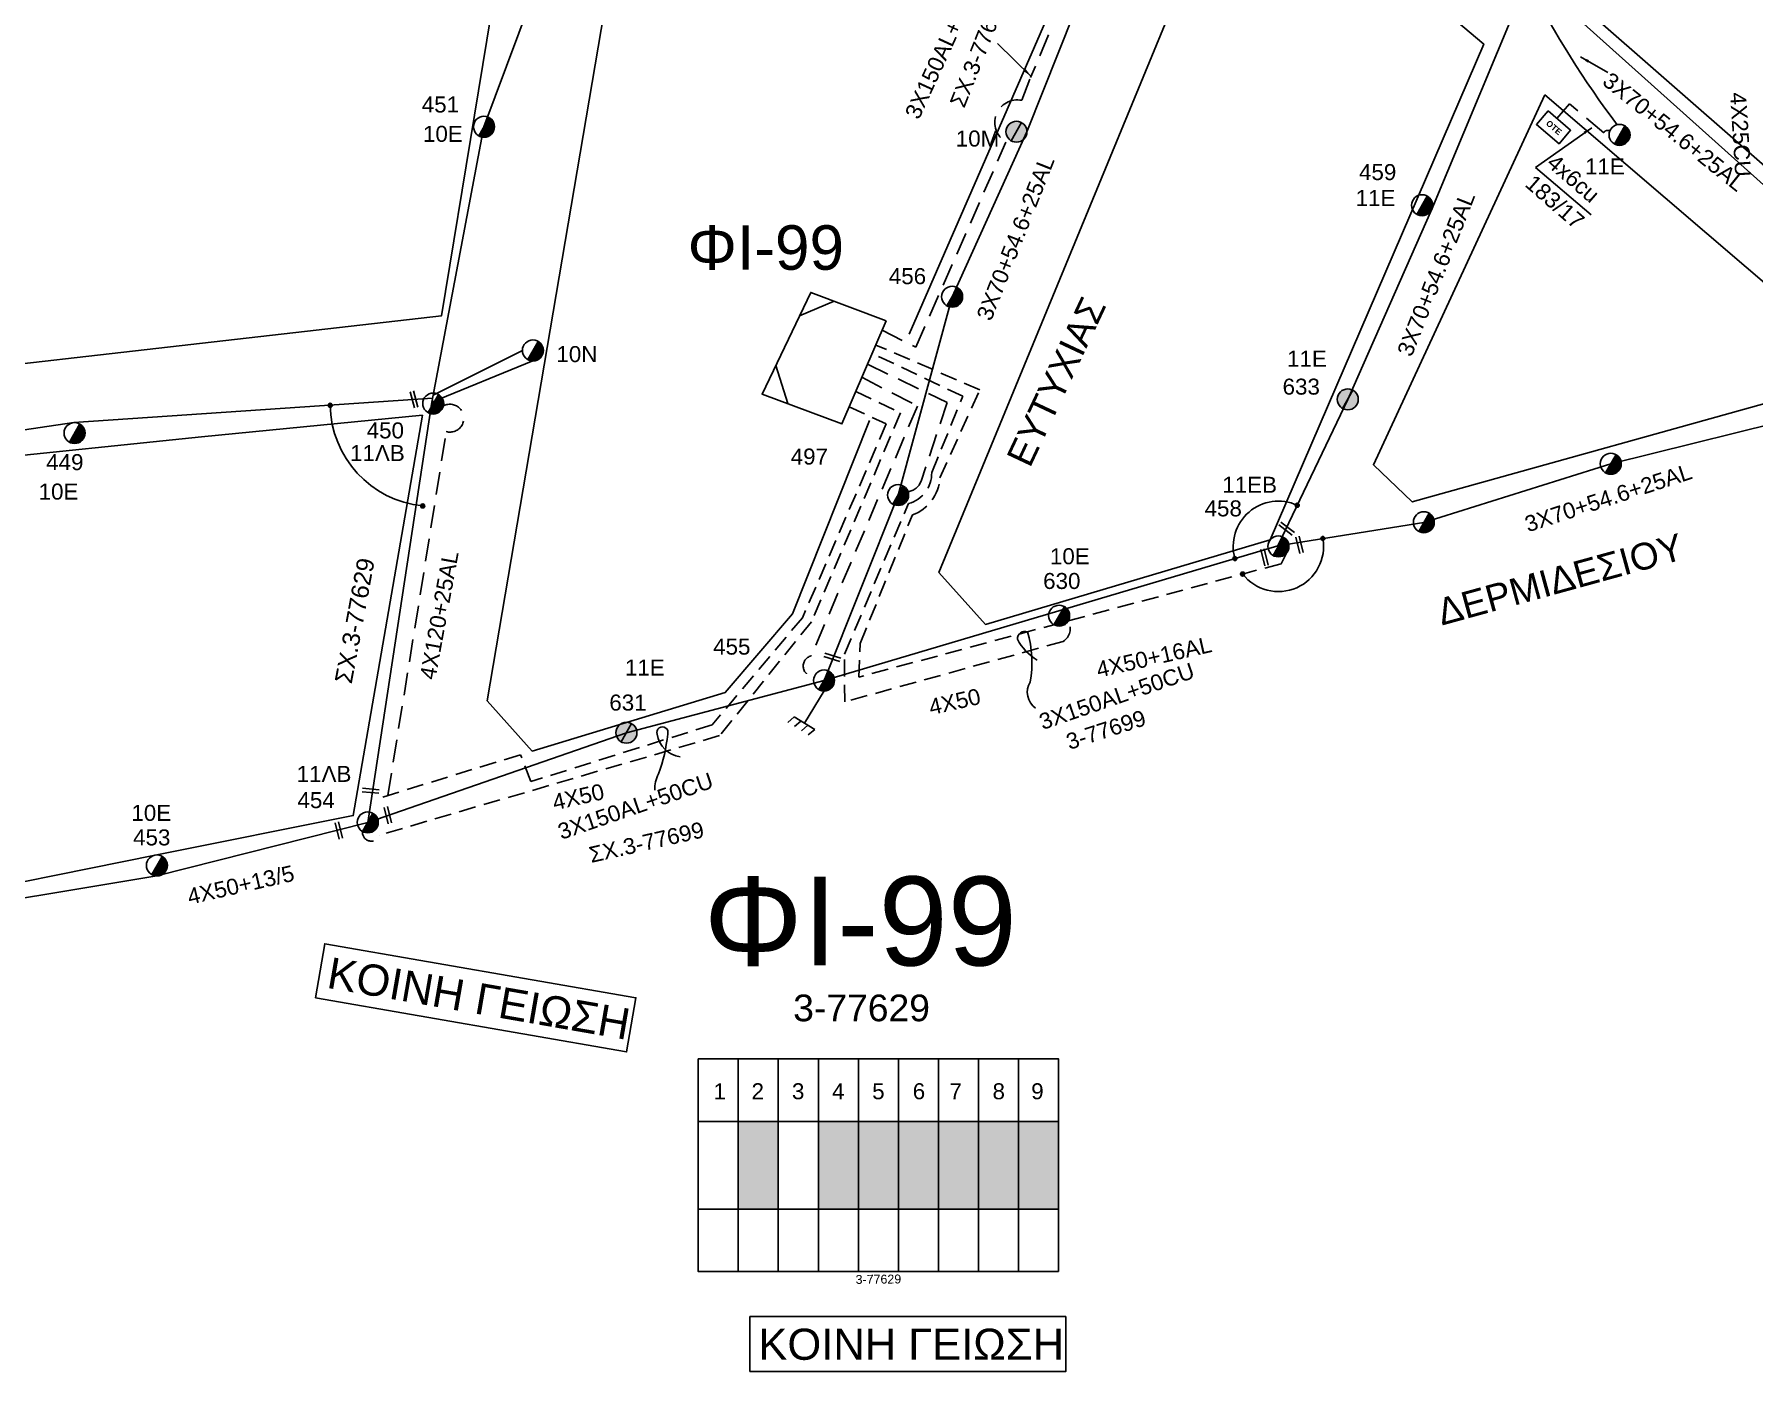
# Model space of a CAD drawing. Header units: millimetres. Extents: x 72 to 3039, y -786 to 786.
# Drawn here: x 931 to 1124.3, y 197.5 to 347.8 of the extents above; entities that cross this region are included whole.
import ezdxf
from ezdxf.enums import TextEntityAlignment as Align

# ---------------------------------------------------------------- set-up
doc = ezdxf.new("R2010")
doc.units = ezdxf.units.MM
doc.linetypes.add('DASHED', pattern=[19.05, 12.7, -6.35])
for name, color, linetype in [('Pillar OTE', 7, 'Continuous'), ('Άγνωστα', 7, 'Continuous'), ('Ασφαλειοκιβώτια Χ.Τ 9 αναχωρήσεων', 7, 'Continuous'), ('Γέφυρες Εναέριου Δικτύου', 7, 'Continuous'), ('Γείωση', 7, 'Continuous'), ('Γυμνά εναέρια ΧΤ (3Φ)   4x50AL', 7, 'Continuous'), ('Γυμνά εναέρια ΧΤ και ΦΟΠ (3Φ)   4x50+16AL', 7, 'Continuous'), ('Επιγραφές - Σχήματα', 7, 'Continuous'), ('Καλώδια ΧΤ   3x150AL+50CU', 7, 'DASHED'), ('Καλώδια ΧΤ   3x150AL+50XLPE', 7, 'DASHED'), ('Καλώδια ΧΤ   4x25CU', 7, 'DASHED'), ('Μηχανική τομή', 7, 'Continuous'), ('Στύλος Ξύλινος', 7, 'Continuous'), ('Στύλος Ξύλινος @ 1', 7, 'Continuous'), ('Στύλος ΦΜ', 7, 'Continuous'), ('Στύλος ΦΜ @ 1', 7, 'Continuous'), ('Συνδέσεις', 7, 'Continuous'), ('Συνεστραμμένα ΧΤ   3x70+54.6+25 AL', 7, 'SYN_LINE'), ('Συνεστραμμένα ΧΤ   4x120+25 AL', 7, 'SYN_LINE'), ('Υποσταθμός πόλεως', 7, 'Continuous'), ('Υπόβαθρο ΔΕΗ', 7, 'Continuous'), ('Υπόγεια καλώδια Παροχών ΧΤ   4x50AL', 7, 'DASHED'), ('Υπόγεια καλώδια Παροχών ΧΤ   4x6', 7, 'DASHED')]:
    doc.layers.add(name, color=color, linetype=linetype)
doc.styles.get("Standard").update_dxf_attribs({"font": 'arial.ttf'})
doc.linetypes.add('SYN_LINE', pattern='A,0.5,-0.0001,["/\\/\\/\\/",Standard,S=0.1,R=0,X=0,Y=-0.05],-0.25', length=0.7501)
doc.dimstyles.new('ISO-25', dxfattribs={"dimtxt": 2.5, "dimasz": 2.5, "dimexe": 1.25, "dimexo": 0.625, "dimtad": 1, "dimtxsty": 'Standard', "dimcen": 2.5, "dimadec": 0, "dimazin": 0, "dimtfac": 1, "dimtmove": 0, "dimatfit": 3, "dimfxl": 1, "dimarcsym": 0})

# ---------------------------------------------------------------- blocks, each defined once
blk = doc.blocks.new('ΥΠΑΡΧΩΝ ΤΣΙΜΕΝΤΕΝΙΟΣ ΣΤΥΛΟΣ')
at = {"layer": 'Στύλος ΦΜ'}
blk.add_hatch(color=7, dxfattribs=at).paths.add_polyline_path([(-1.29, -2.28, 0.574793), (2.62, 0, 0.268822), (1.3, 2.27)])
at = {"layer": 'Στύλος ΦΜ', "color": 7}
blk.add_line((-1.29, -2.28), (1.3, 2.27), dxfattribs=at)
blk.add_circle((0, 0), 2.62, dxfattribs=at)
at = {"layer": 'Στύλος ΦΜ', "flags": 4}
for tag, p in [('ΑΡΙΘΜΟΣ', (-4.68, 8.05)), ('ΤΥΠΟΣ', (-4.91, 3.03))]:
    blk.add_attdef(tag, p, '', height=4, dxfattribs=at)
blk = doc.blocks.new('ΥΠΑΡΧΩΝ ΞΥΛΙΝΟΣ ΣΤΥΛΟΣ')
at = {"layer": 'Στύλος Ξύλινος'}
h = blk.add_hatch(color=7, dxfattribs=at)
h.paths.add_polyline_path([(-2.62, 0, 0.270008), (-1.29, -2.28), (1.3, 2.27, 0.576266)])
h.paths.add_polyline_path([(-1.29, -2.28, 0.574793), (2.62, 0, 0.268822), (1.3, 2.27)])
at = {"layer": 'Στύλος Ξύλινος', "color": 7}
blk.add_line((-1.29, -2.28), (1.3, 2.27), dxfattribs=at)
blk.add_circle((0, 0), 2.62, dxfattribs=at)
at = {"layer": 'Στύλος Ξύλινος', "flags": 4}
for tag, p in [('ΑΡΙΘΜΟΣ', (-4.91, 8.6)), ('ΤΥΠΟΣ', (-4.85, 3.39))]:
    blk.add_attdef(tag, p, '', height=4, dxfattribs=at)
blk = doc.blocks.new('ΓΕΙΩΣΗ')
at = {"layer": 'Γείωση', "ltscale": 40}
for p, q in [((-2.34, 11.45), (-3, 9.45)), ((-0.34, 11.45), (-1, 9.45)), ((0, 9.45), (0, 0)), ((1.66, 11.45), (1, 9.45)), ((3.66, 11.45), (3, 9.45))]:
    blk.add_line(p, q, dxfattribs=at)
blk.add_lwpolyline([(-3, 9.45), (3, 9.45)], dxfattribs=at)
blk = doc.blocks.new('ΑΣΦΑΛΕΙΟΚΙΒΩΤΙΟ ΥΠΟΣΤΑΘΜΟΥ 9A ΑΝΑΧΩΡΗΣΕΩΝ')
at = {"layer": 'Ασφαλειοκιβώτια Χ.Τ 9 αναχωρήσεων', "ltscale": 40}
for p, q in [((0, 0), (0, 23.91)), ((4.5, 0), (4.5, 23.91)), ((9, 0), (9, 23.91)), ((13.5, 0), (13.5, 23.91)), ((18, 0), (18, 23.91)), ((22.5, 0), (22.5, 23.91)), ((27, 0), (27, 23.91)), ((31.5, 0), (31.5, 23.91)), ((36, 0), (36, 23.91)), ((0, 16.87), (40.5, 16.87)), ((0, 7.04), (40.5, 7.04))]:
    blk.add_line(p, q, dxfattribs=at)
at = {"layer": 'Ασφαλειοκιβώτια Χ.Τ 9 αναχωρήσεων'}
blk.add_lwpolyline([(40.5, 0), (40.5, 23.91), (0, 23.91), (0, 0)], close=True, dxfattribs=at)
for s, p in [('1', (1.71, 19.38)), ('2', (5.99, 19.38)), ('3', (10.53, 19.38)), ('4', (15.04, 19.38)), ('5', (19.55, 19.38)), ('6', (24.11, 19.38)), ('7', (28.24, 19.38)), ('8', (33.08, 19.38)), ('9', (37.43, 19.38))]:
    blk.add_text(s, height=1.8, dxfattribs=at).set_placement(p)
at = {"layer": 'Ασφαλειοκιβώτια Χ.Τ 9 αναχωρήσεων', "ltscale": 40}
for tag, height, rotation, p in [('ΟΝΟΜΑ', 2.5, 0.6514, (19.14, 25.35)), ('ΚΕΙΜΕΝΟ 1', 1, 90, (2.42, 3.84)), ('ΚΕΙΜΕΝΟ 2', 1, 90, (6.78, 3.84)), ('ΚΕΙΜΕΝΟ 3', 1, 90, (11.38, 3.84)), ('ΚΕΙΜΕΝΟ 4', 1, 90, (15.86, 3.84)), ('ΚΕΙΜΕΝΟ 5', 1, 90, (20.28, 3.84)), ('ΚΕΙΜΕΝΟ 6', 1, 90, (24.74, 3.84)), ('ΚΕΙΜΕΝΟ 7', 1, 90, (29.28, 3.84)), ('ΚΕΙΜΕΝΟ 8', 1, 90, (33.65, 3.84)), ('ΚΕΙΜΕΝΟ 9', 1, 90, (38.21, 3.84)), ('ΣΧ', 1, 0.6514, (20.24, -0.85))]:
    blk.add_attdef(tag, text='', height=height, rotation=rotation, dxfattribs=at).set_placement(p, align=Align.MIDDLE_CENTER)
blk = doc.blocks.new('ΜΗΧΑΝΙΚΗ ΤΟΜΗ')
at = {"layer": 'Μηχανική τομή', "ltscale": 40}
for p, q in [((-1.89, 0.78), (1.89, 0.78)), ((1.89, 0), (-1.89, 0))]:
    blk.add_line(p, q, dxfattribs=at)
blk = doc.blocks.new('_ΣΥΝΔΕΣΗ')
at = {"layer": 'Συνδέσεις', "linetype": 'SYN_LINE', "ltscale": 40}
blk.add_hatch(color=256, dxfattribs=at).paths.add_polyline_path([(0.5, -0.01, 1), (-0.5, -0.01, 1)])
at = {"layer": 'Συνδέσεις'}
blk.add_circle((0, -0.01), 0.5, dxfattribs=at)
blk = doc.blocks.new('PILLAR ΟΤΕ')
at = {"layer": 'Pillar OTE', "ltscale": 40}
blk.add_lwpolyline([(-3.31, 2.02), (3.39, 2.02), (3.39, -1.99), (-3.31, -1.99)], close=True, dxfattribs=at)
at = {"layer": 'Pillar OTE', "insert": (-1.81, 0.71), "char_height": 1.3575, "width": 109.961, "attachment_point": 1}
blk.add_mtext('{\\fArial|b1|i0|c161|p34;OTE}', dxfattribs=at)

msp = doc.modelspace()

# ---------------------------------------------------------------- hatches: boundary and pattern name
at = {"layer": 'Ασφαλειοκιβώτια Χ.Τ 9 αναχωρήσεων'}
for color, points in [(27, [(1014.62, 225.58), (1010.12, 225.58), (1010.12, 215.75), (1014.62, 215.75)]), (30, [(1023.62, 225.58), (1019.12, 225.58), (1019.12, 215.75), (1023.62, 215.75)]), (5, [(1023.62, 215.75), (1028.12, 215.75), (1028.12, 225.58), (1023.62, 225.58)]), (85, [(1032.62, 225.58), (1028.12, 225.58), (1028.12, 215.75), (1032.62, 215.75)]), (6, [(1032.62, 215.75), (1037.12, 215.75), (1037.12, 225.58), (1032.62, 225.58)]), (2, [(1037.12, 215.75), (1041.62, 215.75), (1041.62, 225.58), (1037.12, 225.58)]), (62, [(1046.12, 225.58), (1041.62, 225.58), (1041.62, 215.75), (1046.12, 215.75)])]:
    msp.add_hatch(color=color, dxfattribs=at).paths.add_polyline_path(points)

# ---------------------------------------------------------------- linework, layer by layer
at = {"layer": 'Άγνωστα'}
for points in [[(1026.74, 315.6), (1021.76, 304.02), (1012.79, 307.37), (1018.26, 318.8), (1026.74, 315.6)], [(1017, 316.16), (1020.91, 317.8)], [(1014.33, 310.6), (1015.68, 306.3)]]:
    msp.add_lwpolyline(points, dxfattribs=at)
at = {"layer": 'Άγνωστα', "color": 27, "linetype": 'SYN_LINE', "ltscale": 14}
msp.add_lwpolyline([(985.85, 312.28), (975.8, 307.25)], dxfattribs=at)
at = {"layer": 'Άγνωστα', "color": 27, "linetype": 'SYN_LINE', "ltscale": 15}
msp.add_lwpolyline([(975.65, 306.45), (987.03, 311.1)], dxfattribs=at)
at = {"layer": 'Άγνωστα', "color": 6, "linetype": 'DASHED', "ltscale": 0.2}
msp.add_lwpolyline([(1024.01, 309.26), (1030.26, 306.02), (1018.31, 277.93, 0.908619), (1018.66, 275.61, 0.695512)], format="xyb", dxfattribs=at)
at = {"layer": 'Άγνωστα', "color": 2, "linetype": 'DASHED', "ltscale": 0.2}
msp.add_lwpolyline([(1024.64, 310.72), (1033.61, 306.43), (1030.66, 297.59, -0.286906), (1029.2, 296.39, -30.096571)], format="xyb", dxfattribs=at)
at = {"layer": 'Άγνωστα', "color": 30, "linetype": 'DASHED', "ltscale": 0.2}
msp.add_lwpolyline([(970.73, 262.24), (970.73, 262.24), (977.29, 303.15, 1.455383), (976.99, 306.06)], format="xyb", dxfattribs=at)
at = {"layer": 'Γέφυρες Εναέριου Δικτύου', "ltscale": 20}
for centre, radius, start, end in [((975.82, 306.31), 11.58, 180.9755, 264.1316), ((1070.84, 290.25), 5.08, 65.4726, 195.5504), ((1070.84, 290.25), 5.08, 217.7079, 10.0269)]:
    msp.add_arc(centre, radius, start, end, dxfattribs=at)
at = {"layer": 'Γυμνά εναέρια ΧΤ (3Φ)   4x50AL', "color": 62}
msp.add_lwpolyline([(1070.77, 290.32), (1019.76, 275.18)], dxfattribs=at)
at = {"layer": 'Γυμνά εναέρια ΧΤ (3Φ)   4x50AL', "color": 6}
msp.add_lwpolyline([(1019.76, 275.18), (997.54, 269.3), (968.46, 259.22), (944.76, 253.2), (917.45, 248.68)], dxfattribs=at)
at = {"layer": 'Γυμνά εναέρια ΧΤ και ΦΟΠ (3Φ)   4x50+16AL', "color": 30}
msp.add_lwpolyline([(975.74, 306.9), (935.42, 304.16), (893, 297.89)], dxfattribs=at)
at = {"layer": 'Επιγραφές - Σχήματα'}
for points in [[(1043.55, 272.06, -0.399469), (1042.93, 275, 0.117325), (1042.63, 280.64, 0.558498), (1041.5, 279.81, 0.140486), (1043.72, 277.47, 1.010587)], [(1003.58, 266.58, -0.324184), (1001, 269.13, -1.403157), (1002.18, 269.12, -0.061235), (1001.16, 264.67, 0.141756), (1000.74, 262.86, -1.953528)]]:
    msp.add_lwpolyline(points, format="xyb", dxfattribs=at)
at = {"layer": 'Επιγραφές - Σχήματα', "color": 190}
for points in [[(962.57, 239.5), (997.56, 233.42), (998.61, 239.5), (963.62, 245.58)], [(1011.42, 197.47), (1046.93, 197.47), (1046.93, 203.65), (1011.42, 203.65)]]:
    msp.add_lwpolyline(points, close=True, dxfattribs=at)
at = {"layer": 'Καλώδια ΧΤ   3x150AL+50CU', "color": 62, "ltscale": 0.15}
msp.add_lwpolyline([(1047.21, 281.87, -0.397298), (1046.64, 279.56), (1022.09, 272.77), (1022.05, 278.15), (1029.26, 295.06, 0.345356), (1031.86, 298.55), (1035.36, 307.12), (1025.17, 311.95)], format="xyb", dxfattribs=at)
at = {"layer": 'Καλώδια ΧΤ   3x150AL+50CU', "color": 5, "ltscale": 0.15}
msp.add_lwpolyline([(1071.79, 289.55), (1071.14, 288.3), (1023.66, 275.55), (1023.81, 279.32), (1029.69, 293.78, 0.297061), (1032.79, 297.96), (1037.27, 307.86), (1025.57, 312.89)], format="xyb", dxfattribs=at)
at = {"layer": 'Καλώδια ΧΤ   3x150AL+50CU', "color": 27, "ltscale": 0.15}
msp.add_lwpolyline([(1023.33, 307.67), (1028.36, 305.27), (1018.36, 281.77), (1008.01, 268.97), (969.78, 257.79, -0.908292), (967.88, 258.19, -105.307593)], format="xyb", dxfattribs=at)
at = {"layer": 'Καλώδια ΧΤ   3x150AL+50CU', "color": 30, "ltscale": 0.15}
msp.add_lwpolyline([(1022.58, 305.94), (1026.76, 304.01), (1017.34, 282.23), (1007.18, 270.19), (986.79, 263.81), (985.63, 266.83), (969.77, 261.95)], dxfattribs=at)
at = {"layer": 'Καλώδια ΧΤ   3x150AL+50XLPE', "color": 85, "ltscale": 0.2}
msp.add_lwpolyline([(1050.45, 359.8), (1049.31, 360.4), (1048.84, 359.86), (1049.05, 359.15), (1049.47, 358.27), (1042.98, 342.97)], dxfattribs=at)
msp.add_lwpolyline([(1026.28, 314.54), (1030.07, 312.65), (1040.21, 335.7, -0.844865), (1041.99, 340.4), (1042.98, 342.97), (1042.98, 342.97)], format="xyb", dxfattribs=at)
at = {"layer": 'Συνεστραμμένα ΧΤ   3x70+54.6+25 AL', "color": 62, "ltscale": 20}
for points in [[(1071.27, 377.67), (1099.05, 354.49), (1142.28, 315.74)], [(1099.05, 354.49), (1088.08, 328.15), (1078.64, 306.78), (1070.77, 290.32)]]:
    msp.add_lwpolyline(points, dxfattribs=at)
at = {"layer": 'Συνεστραμμένα ΧΤ   3x70+54.6+25 AL', "color": 2, "ltscale": 20}
msp.add_lwpolyline([(1019.76, 275.18), (1028.08, 296.02), (1034.16, 318.32), (1034.16, 318.32), (1042.57, 336.87), (1051.45, 359.18)], dxfattribs=at)
at = {"layer": 'Συνεστραμμένα ΧΤ   3x70+54.6+25 AL', "color": 5, "ltscale": 20}
msp.add_lwpolyline([(1156.74, 329.15), (1142.28, 315.74), (1131.47, 305.31), (1108.22, 299.54), (1087.19, 292.95), (1070.77, 290.32)], dxfattribs=at)
at = {"layer": 'Συνεστραμμένα ΧΤ   3x70+54.6+25 AL', "color": 62, "ltscale": 20}
msp.add_arc((1199.8, 405.82), 113.6, 207.5259, 216.8721, dxfattribs=at)
at = {"layer": 'Συνεστραμμένα ΧΤ   4x120+25 AL', "color": 27, "linetype": 'SYN_LINE', "ltscale": 20}
msp.add_lwpolyline([(994.47, 372.17), (981.53, 337.43), (975.65, 306.45), (968.46, 259.22)], dxfattribs=at)
at = {"layer": 'Υπόβαθρο ΔΕΗ'}
for points in [[(1154.66, 413.04), (1161.39, 408.33), (1170.43, 404.48), (1148.11, 317.59), (1142.82, 317.85), (1105.21, 350.75), (1154.66, 413.04)], [(1069.96, 364.51), (1060.32, 354.4), (1032.67, 287.31), (1037.9, 281.48), (1069.91, 290.98), (1093.92, 346.72), (1067.51, 368.97)], [(1029.32, 314.09), (1049.57, 360.54), (1043.38, 366.82), (1004.19, 362.51), (995.36, 352.37), (981.89, 272.87), (986.94, 267.24), (1008.65, 273.84), (1016.2, 282.68), (1024.86, 304.39)], [(984.19, 361.31), (868.88, 350.06), (890.86, 306.34), (976.75, 316.16), (984.19, 361.31)], [(1100.78, 341), (1132.55, 313.83), (1131.03, 307.86), (1085.89, 295.25), (1081.52, 299.43), (1100.78, 341)], [(1099.75, 332.86), (1106, 327.52)], [(974.63, 305.02), (949.78, 302.55), (924.35, 299.94), (895.01, 297.39), (918.36, 250.26), (944.76, 255.56), (966.83, 259.99), (974.63, 305.02)]]:
    msp.add_lwpolyline(points, dxfattribs=at)
at = {"layer": 'Υπόγεια καλώδια Παροχών ΧΤ   4x6', "color": 62, "linetype": 'DASHED', "ltscale": 0.2}
msp.add_lwpolyline([(1108.1, 336.95, 0.439129), (1107.41, 336.74), (1103.58, 340.01), (1102.15, 338.34)], format="xyb", dxfattribs=at)

# ---------------------------------------------------------------- block references
at = {"layer": 'Pillar OTE', "xscale": 0.5, "yscale": 0.5, "zscale": 0.5, "rotation": 319.4625949073635}
msp.add_blockref('PILLAR ΟΤΕ', (1101.75, 337.37), dxfattribs=at)
at = {"layer": 'Ασφαλειοκιβώτια Χ.Τ 9 αναχωρήσεων'}
ref = msp.add_blockref('ΑΣΦΑΛΕΙΟΚΙΒΩΤΙΟ ΥΠΟΣΤΑΘΜΟΥ 9A ΑΝΑΧΩΡΗΣΕΩΝ', (1005.62, 208.71), dxfattribs=at)
ref.add_attrib('ΣΧ', '3-77629', dxfattribs={"ltscale": 40, "height": 1, "rotation": 0.6514}).set_placement((1025.87, 207.86), align=Align.MIDDLE_CENTER)
at = {"layer": 'Γείωση', "xscale": 0.4499999999999131, "yscale": 0.4499999999999131, "zscale": 0.4499999999999131, "rotation": 148.7112341545225}
msp.add_blockref('ΓΕΙΩΣΗ', (1019.76, 274.01), dxfattribs=at)
at = {"layer": 'Μηχανική τομή'}
for p, xscale, yscale, zscale, rotation in [((973.85, 306.82), 0.4999999999997619, 0.4999999999997619, 0.4999999999997619, 103.9647114251165), ((1071.88, 292.39), 0.4999999999997715, 0.4999999999997715, 0.4999999999997715, 142.6066845864913), ((1069.46, 289.06), 0.4999999999997465, 0.4999999999997465, 0.4999999999997465, 103.9647114251094), ((1073.41, 290.47), 0.4999999999997619, 0.4999999999997619, 0.4999999999997619, 103.9647114251165), ((1020.76, 277.95), 0.499999999999805, 0.499999999999805, 0.499999999999805, 162.5190611670638), ((968.76, 262.58), 0.4999999999998013, 0.4999999999998013, 0.4999999999998013, 354.4152531999964), ((970.91, 260.08), 0.4999999999997619, 0.4999999999997619, 0.4999999999997619, 103.9647114251165), ((965.41, 258.35), 0.4999999999997619, 0.4999999999997619, 0.4999999999997619, 103.9647114251165)]:
    msp.add_blockref('ΜΗΧΑΝΙΚΗ ΤΟΜΗ', p, dxfattribs=dict(at, xscale=xscale, yscale=yscale, zscale=zscale, rotation=rotation))
at = {"layer": 'Στύλος Ξύλινος @ 1', "ltscale": 40}
ref = msp.add_blockref('ΥΠΑΡΧΩΝ ΞΥΛΙΝΟΣ ΣΤΥΛΟΣ', (1041.39, 336.87), dxfattribs=dict(at, xscale=0.4499999999998181, yscale=0.4499999999998181, zscale=0.4499999999998181))
ref.add_attrib('ΤΥΠΟΣ', '10Μ', (1034.57, 335.2), dxfattribs={"layer": 'Στύλος Ξύλινος', "height": 1.8, "flags": 4})
ref = msp.add_blockref('ΥΠΑΡΧΩΝ ΞΥΛΙΝΟΣ ΣΤΥΛΟΣ', (1078.64, 306.78), dxfattribs=dict(at, xscale=0.4499999999998181, yscale=0.4499999999998181, zscale=0.4499999999998181))
ref.add_attrib('ΤΥΠΟΣ', '11Ε', (1071.81, 310.46), dxfattribs={"layer": 'Στύλος Ξύλινος', "height": 1.8, "flags": 4})
ref.add_attrib('ΑΡΙΘΜΟΣ', '633', (1071.31, 307.31), dxfattribs={"layer": 'Στύλος Ξύλινος', "height": 1.8, "flags": 4})
ref = msp.add_blockref('ΥΠΑΡΧΩΝ ΞΥΛΙΝΟΣ ΣΤΥΛΟΣ', (997.54, 269.3), dxfattribs=dict(at, xscale=0.4499999999998181, yscale=0.4499999999998181, zscale=0.4499999999998181))
ref.add_attrib('ΤΥΠΟΣ', '11Ε', (997.38, 275.73), dxfattribs={"layer": 'Στύλος Ξύλινος', "height": 1.8, "flags": 4})
ref.add_attrib('ΑΡΙΘΜΟΣ', '631', (995.62, 271.79), dxfattribs={"layer": 'Στύλος Ξύλινος', "height": 1.8, "flags": 4})
at = {"layer": 'Στύλος ΦΜ @ 1', "ltscale": 40}
ref = msp.add_blockref('ΥΠΑΡΧΩΝ ΤΣΙΜΕΝΤΕΝΙΟΣ ΣΤΥΛΟΣ', (981.53, 337.43), dxfattribs=dict(at, xscale=0.4499999999998181, yscale=0.4499999999998181, zscale=0.4499999999998181))
ref.add_attrib('ΤΥΠΟΣ', '10Ε', (974.67, 335.73), dxfattribs={"layer": 'Στύλος ΦΜ', "height": 1.8, "flags": 4})
ref.add_attrib('ΑΡΙΘΜΟΣ', '451', (974.53, 339.03), dxfattribs={"layer": 'Στύλος ΦΜ', "height": 1.8, "flags": 4})
ref = msp.add_blockref('ΥΠΑΡΧΩΝ ΤΣΙΜΕΝΤΕΝΙΟΣ ΣΤΥΛΟΣ', (1109.19, 336.51), dxfattribs=dict(at, xscale=0.4499999999998181, yscale=0.4499999999998181, zscale=0.4499999999998181))
ref.add_attrib('ΤΥΠΟΣ', '11Ε', (1105.31, 332.06), dxfattribs={"layer": 'Στύλος ΦΜ', "height": 1.8, "flags": 4})
ref = msp.add_blockref('ΥΠΑΡΧΩΝ ΤΣΙΜΕΝΤΕΝΙΟΣ ΣΤΥΛΟΣ', (1086.99, 328.6), dxfattribs=dict(at, xscale=0.4499999999998181, yscale=0.4499999999998181, zscale=0.4499999999998181))
ref.add_attrib('ΤΥΠΟΣ', '11Ε', (1079.52, 328.52), dxfattribs={"layer": 'Στύλος ΦΜ', "height": 1.8, "flags": 4})
ref.add_attrib('ΑΡΙΘΜΟΣ', '459', (1079.9, 331.43), dxfattribs={"layer": 'Στύλος ΦΜ', "height": 1.8, "flags": 4})
ref = msp.add_blockref('ΥΠΑΡΧΩΝ ΤΣΙΜΕΝΤΕΝΙΟΣ ΣΤΥΛΟΣ', (1034.16, 318.32), dxfattribs=dict(at, xscale=0.4499999999998181, yscale=0.4499999999998181, zscale=0.4499999999998181))
ref.add_attrib('ΑΡΙΘΜΟΣ', '456', (1027.04, 319.73), dxfattribs={"layer": 'Στύλος ΦΜ', "height": 1.8, "flags": 4})
ref = msp.add_blockref('ΥΠΑΡΧΩΝ ΤΣΙΜΕΝΤΕΝΙΟΣ ΣΤΥΛΟΣ', (987.03, 312.28), dxfattribs=dict(at, xscale=0.4499999999998181, yscale=0.4499999999998181, zscale=0.4499999999998181))
ref.add_attrib('ΤΥΠΟΣ', '10Ν', (989.67, 310.97), dxfattribs={"layer": 'Στύλος ΦΜ', "height": 1.8, "flags": 4})
ref = msp.add_blockref('ΥΠΑΡΧΩΝ ΤΣΙΜΕΝΤΕΝΙΟΣ ΣΤΥΛΟΣ', (975.82, 306.31), dxfattribs=dict(at, xscale=0.4499999999998181, yscale=0.4499999999998181, zscale=0.4499999999998181))
ref.add_attrib('ΤΥΠΟΣ', '11ΛΒ', (966.47, 299.84), dxfattribs={"layer": 'Στύλος ΦΜ', "height": 1.8, "flags": 4})
ref.add_attrib('ΑΡΙΘΜΟΣ', '450', (968.34, 302.39), dxfattribs={"layer": 'Στύλος ΦΜ', "height": 1.8, "flags": 4})
ref = msp.add_blockref('ΥΠΑΡΧΩΝ ΤΣΙΜΕΝΤΕΝΙΟΣ ΣΤΥΛΟΣ', (935.5, 302.99), dxfattribs=dict(at, xscale=0.4499999999998181, yscale=0.4499999999998181, zscale=0.4499999999998181))
ref.add_attrib('ΤΥΠΟΣ', '10Ε', (931.46, 295.51), dxfattribs={"layer": 'Στύλος ΦΜ', "height": 1.8, "flags": 4})
ref.add_attrib('ΑΡΙΘΜΟΣ', '449', (932.31, 298.82), dxfattribs={"layer": 'Στύλος ΦΜ', "height": 1.8, "flags": 4})
ref = msp.add_blockref('ΥΠΑΡΧΩΝ ΤΣΙΜΕΝΤΕΝΙΟΣ ΣΤΥΛΟΣ', (1028.08, 296.02), dxfattribs=dict(at, xscale=0.4499999999998181, yscale=0.4499999999998181, zscale=0.4499999999998181))
ref.add_attrib('ΑΡΙΘΜΟΣ', '497', (1016.01, 299.45), dxfattribs={"layer": 'Στύλος ΦΜ', "height": 1.8, "flags": 4})
at = {"layer": 'Στύλος ΦΜ @ 1', "ltscale": 40, "xscale": 0.4499999999998181, "yscale": 0.4499999999998181, "zscale": 0.4499999999998181}
for p in [(1108.21, 299.54), (1087.19, 292.96)]:
    msp.add_blockref('ΥΠΑΡΧΩΝ ΤΣΙΜΕΝΤΕΝΙΟΣ ΣΤΥΛΟΣ', p, dxfattribs=at)
at = {"layer": 'Στύλος ΦΜ @ 1', "ltscale": 40}
ref = msp.add_blockref('ΥΠΑΡΧΩΝ ΤΣΙΜΕΝΤΕΝΙΟΣ ΣΤΥΛΟΣ', (1070.84, 290.25), dxfattribs=dict(at, xscale=0.4499999999998181, yscale=0.4499999999998181, zscale=0.4499999999998181))
ref.add_attrib('ΤΥΠΟΣ', '11ΕΒ', (1064.53, 296.28), dxfattribs={"layer": 'Στύλος ΦΜ', "height": 1.8, "flags": 4})
ref.add_attrib('ΑΡΙΘΜΟΣ', '458', (1062.54, 293.62), dxfattribs={"layer": 'Στύλος ΦΜ', "height": 1.8, "flags": 4})
ref = msp.add_blockref('ΥΠΑΡΧΩΝ ΤΣΙΜΕΝΤΕΝΙΟΣ ΣΤΥΛΟΣ', (1046.19, 282.46), dxfattribs=dict(at, xscale=0.4499999999998181, yscale=0.4499999999998181, zscale=0.4499999999998181))
ref.add_attrib('ΤΥΠΟΣ', '10Ε', (1045.15, 288.24), dxfattribs={"layer": 'Στύλος ΦΜ', "height": 1.8, "flags": 4})
ref.add_attrib('ΑΡΙΘΜΟΣ', '630', (1044.39, 285.46), dxfattribs={"layer": 'Στύλος ΦΜ', "height": 1.8, "flags": 4})
ref = msp.add_blockref('ΥΠΑΡΧΩΝ ΤΣΙΜΕΝΤΕΝΙΟΣ ΣΤΥΛΟΣ', (1019.76, 275.18), dxfattribs=dict(at, xscale=0.4499999999998181, yscale=0.4499999999998181, zscale=0.4499999999998181))
ref.add_attrib('ΑΡΙΘΜΟΣ', '455', (1007.29, 278.08), dxfattribs={"layer": 'Στύλος ΦΜ', "height": 1.8, "flags": 4})
ref = msp.add_blockref('ΥΠΑΡΧΩΝ ΤΣΙΜΕΝΤΕΝΙΟΣ ΣΤΥΛΟΣ', (968.46, 259.22), dxfattribs=dict(at, xscale=0.4499999999998181, yscale=0.4499999999998181, zscale=0.4499999999998181))
ref.add_attrib('ΤΥΠΟΣ', '11ΛΒ', (960.47, 263.77), dxfattribs={"layer": 'Στύλος ΦΜ', "height": 1.8, "flags": 4})
ref.add_attrib('ΑΡΙΘΜΟΣ', '454', (960.56, 260.82), dxfattribs={"layer": 'Στύλος ΦΜ', "height": 1.8, "flags": 4})
ref = msp.add_blockref('ΥΠΑΡΧΩΝ ΤΣΙΜΕΝΤΕΝΙΟΣ ΣΤΥΛΟΣ', (944.76, 254.38), dxfattribs=dict(at, xscale=0.4499999999998181, yscale=0.4499999999998181, zscale=0.4499999999998181))
ref.add_attrib('ΤΥΠΟΣ', '10Ε', (941.89, 259.39), dxfattribs={"layer": 'Στύλος ΦΜ', "height": 1.8, "flags": 4})
ref.add_attrib('ΑΡΙΘΜΟΣ', '453', (942.08, 256.63), dxfattribs={"layer": 'Στύλος ΦΜ', "height": 1.8, "flags": 4})
at = {"layer": 'Συνδέσεις', "xscale": 0.4499999999998181, "yscale": 0.4499999999998181, "zscale": 0.4499999999998181}
for p in [(964.24, 306.12), (974.64, 294.8), (1072.95, 294.87), (1075.84, 291.14), (1065.95, 288.89), (1066.82, 287.14)]:
    msp.add_blockref('_ΣΥΝΔΕΣΗ', p, dxfattribs=at)

# ---------------------------------------------------------------- texts
at = {"layer": 'Γυμνά εναέρια ΧΤ (3Φ)   4x50AL', "char_height": 1.8, "attachment_point": 1}
for s, insert, width, rotation in [('4X120+25AL', (974.28, 275.49), 15.652, 79.5813), ('4X50', (1031.38, 273.02), 16.2172, 12.8203), ('4X50', (989.06, 262.32), 16.2172, 12.8203), ('4X50+13/5', (948.02, 251.71), 36.4294, 12.9085)]:
    msp.add_mtext(s, dxfattribs=dict(at, insert=insert, width=width, rotation=rotation))
at = {"layer": 'Γυμνά εναέρια ΧΤ και ΦΟΠ (3Φ)   4x50+16AL', "insert": (1050.21, 277.23), "char_height": 1.8, "width": 16.2172, "attachment_point": 1, "rotation": 12.8203}
msp.add_mtext('4X50+16AL', dxfattribs=at)
at = {"layer": 'Επιγραφές - Σχήματα', "attachment_point": 1}
for s, insert, char_height, width, rotation in [('ΣX.3-77629', (1033.84, 340.1), 1.8, 16.2172, 68.4429), ('EYTYXIAΣ', (1040.18, 300.25), 3, 16.2172, 64.7974), ('ΔEPMIΔEΣIOY', (1088.4, 284.23), 3, 43.7943, 15.3704), ('{\\H1.083x;ΣX.3-77629}', (964.73, 275.07), 1.8, 16.2172, 79.4381), ('3-77699\\P', (1046.78, 269.07), 1.8, 9.4629, 17.9543), ('ΣΧ.3-77699', (993.18, 256.41), 1.8, 16.2172, 12.8203)]:
    msp.add_mtext(s, dxfattribs=dict(at, insert=insert, char_height=char_height, width=width, rotation=rotation))
for s, insert, char_height, width in [('ΦΙ-99', (1006.22, 253.13), 10, 8.9314), ('3-77629', (1016.29, 239.86), 3, 52.5716)]:
    msp.add_mtext(s, dxfattribs=dict(at, insert=insert, char_height=char_height, width=width))
at = {"layer": 'Επιγραφές - Σχήματα', "color": 190, "insert": (964.33, 244.09), "char_height": 3.5, "width": 35.1311, "attachment_point": 1, "rotation": 350.1469}
msp.add_mtext('KOINH ΓΕΙΩΣΗ', dxfattribs=at)
at = {"layer": 'Επιγραφές - Σχήματα', "color": 190, "insert": (1012.38, 202.3), "char_height": 3.5, "width": 35.1311, "attachment_point": 1}
msp.add_mtext('KOINH ΓΕΙΩΣΗ', dxfattribs=at)
at = {"layer": 'Καλώδια ΧΤ   3x150AL+50CU', "char_height": 1.8, "width": 16.2172, "attachment_point": 1, "rotation": 18.962}
for insert in [(1043.74, 271.3), (989.64, 258.95)]:
    msp.add_mtext('3X150AL+50CU', dxfattribs=dict(at, insert=insert))
at = {"layer": 'Καλώδια ΧΤ   3x150AL+50XLPE', "insert": (1028.78, 338.88), "char_height": 1.8, "width": 16.2172, "attachment_point": 1, "rotation": 65.3797}
msp.add_mtext('3X150AL+50XLPE', dxfattribs=at)
at = {"layer": 'Καλώδια ΧΤ   4x25CU', "insert": (1123.4, 341.36), "char_height": 1.8, "width": 16.2172, "attachment_point": 1, "rotation": 273.6664}
msp.add_mtext('4X25CU', dxfattribs=at)
at = {"layer": 'Συνεστραμμένα ΧΤ   3x70+54.6+25 AL', "char_height": 1.8, "width": 16.2172, "attachment_point": 1}
for insert, rotation in [((1108.26, 343.69), 321.2372), ((1036.85, 316.14), 68.4429), ((1084.13, 312.12), 68.4429), ((1098.34, 293.53), 18.0888)]:
    msp.add_mtext('3X70+54.6+25AL', dxfattribs=dict(at, insert=insert, rotation=rotation))
at = {"layer": 'Υποσταθμός πόλεως', "insert": (1004.4, 326.35), "char_height": 5, "width": 4.7303, "attachment_point": 1}
msp.add_mtext('ΦΙ-99', dxfattribs=at)
at = {"layer": 'Υπόγεια καλώδια Παροχών ΧΤ   4x50AL', "color": 7, "ltscale": 0.2, "char_height": 1.8, "attachment_point": 1, "rotation": 319}
for s, width, insert in [('4x6cu', 1.8, (1102.06, 334.5)), ('183/17', 12.9732, (1099.62, 332.18))]:
    msp.add_mtext_dynamic_manual_height_columns(s, width=width, gutter_width=12.5, heights=[0.118], dxfattribs=dict(at, insert=insert))

# ---------------------------------------------------------------- leaders
at = {"layer": 'Επιγραφές - Σχήματα', "ltscale": 40}
for points in [[(1043.04, 343.09), (1039.27, 346.78)], [(1104.81, 345.28), (1107.88, 343.52)], [(1106.06, 337.32), (1099.75, 332.86)]]:
    msp.add_leader(points, dimstyle='ISO-25', override={"dimasz": 1, "dimtad": 0}, dxfattribs=at)

doc.saveas('drawing.dxf')
